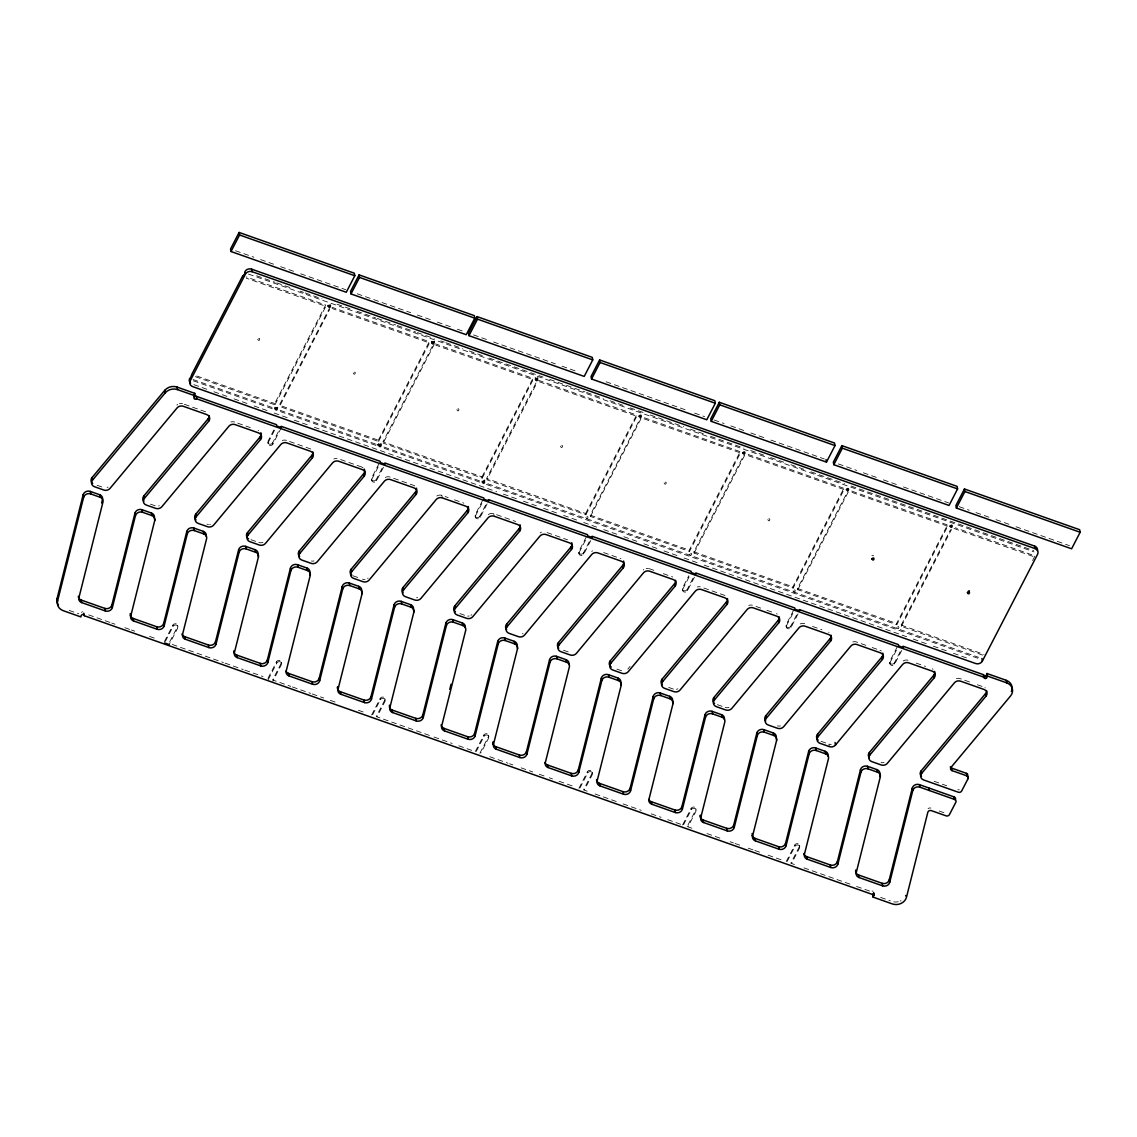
<?xml version="1.0" encoding="UTF-8"?>
<svg xmlns="http://www.w3.org/2000/svg" width="1137" height="1137" viewBox="0 0 1137 1137"><rect width="100%" height="100%" fill="white"/><g stroke="black" fill="none" stroke-linecap="round" stroke-linejoin="round"><path stroke-width="0.75" stroke-dasharray="5 3.75" d="M195.393 376.688L274.941 404.815L274.699 403.55L325.651 305.029L246.104 276.902M274.941 404.815L325.878 306.308L246.331 278.167M330.256 306.663L279.304 405.17L378.351 440.204L378.578 441.469L279.546 406.449M280.356 404.886L329.673 309.491M164.353 641.652L172.895 625.137A2.544 2.189 -10.5 0 1 176.249 623.9A2.544 2.189 -10.5 0 1 177.5 626.757L177.727 628.036L169.186 644.551M281.393 427.583L272.837 444.112A2.544 2.189 -10.5 0 1 269.483 445.349A2.544 2.189 -10.5 0 1 268.233 442.478L268.005 441.213L275.779 426.19M165.362 641.424L173.122 626.402L172.895 625.137M268.233 442.478L275.225 428.962M169.726 641.78L177.5 626.757M272.837 444.112L272.61 442.847L278.821 430.824M378.351 440.204L429.289 341.683L331.905 307.246M378.578 441.469L429.53 342.962L332.132 308.511M432.273 346.444L382.956 441.838L481.989 476.858L482.23 478.123L383.183 443.103M383.993 441.54L434.135 344.582M267.991 678.306L276.533 661.791A2.544 2.189 -10.5 0 1 279.901 660.554A2.544 2.189 -10.5 0 1 281.137 663.411L281.379 664.69L272.823 681.205M383.482 467.25L376.489 480.766A2.544 2.189 -10.5 0 1 373.121 482.003A2.544 2.189 -10.5 0 1 371.884 479.132L371.643 477.867L379.417 462.844M268.233 679.585L276.774 663.056L276.533 661.791M371.884 479.132L380.426 462.617M281.137 663.411L272.596 679.94L290.745 686.364M376.489 480.766L376.248 479.501L382.473 467.478M481.989 476.858L532.94 378.337L435.542 343.9M482.23 478.123L533.168 379.616L435.784 345.165M535.925 383.098L486.593 478.492L585.626 513.512L585.868 514.791L486.835 479.757L536.962 382.799M371.628 714.96L380.184 698.445A2.544 2.189 -10.5 0 1 383.539 697.208A2.544 2.189 -10.5 0 1 384.789 700.065L385.017 701.344L377.242 716.367M487.119 503.904L480.127 517.42A2.544 2.189 -10.5 0 1 476.773 518.657A2.544 2.189 -10.5 0 1 475.522 515.786L475.294 514.521L483.836 497.992M372.652 714.732L380.412 699.71L380.184 698.445M475.522 515.786L482.514 502.27M384.789 700.065L376.233 716.594L432.358 736.449M480.127 517.42L479.899 516.155L487.659 501.133M585.626 513.512L636.578 415.005L537.545 379.971M585.868 514.791L636.805 416.27L636.578 415.005M644.48 417.791L740.215 451.659L740.457 452.924L689.519 551.445L590.473 516.411L590.231 515.146L641.183 416.625M590.473 516.411L641.41 417.904L740.457 452.924M475.28 751.614L483.822 735.099A2.544 2.189 -10.5 0 1 487.19 733.862A2.544 2.189 -10.5 0 1 488.427 736.719L488.668 737.998L480.894 753.021M590.771 540.558L583.778 554.074A2.544 2.189 -10.5 0 1 580.41 555.311A2.544 2.189 -10.5 0 1 579.174 552.44L578.932 551.175L586.706 536.152M476.289 751.386L484.064 736.364L483.822 735.099M579.174 552.44L586.166 538.924M479.885 753.248L488.427 736.719M583.778 554.074L583.537 552.809L589.748 540.786M689.519 551.445L689.278 550.166L740.215 451.659M748.118 454.459L843.867 488.313L844.095 489.578L793.157 588.099L694.11 553.065L693.883 551.8L744.82 453.279M694.11 553.065L745.062 454.558M578.918 788.282L587.459 771.753A2.544 2.189 -10.5 0 1 590.828 770.516A2.544 2.189 -10.5 0 1 592.064 773.373L592.306 774.652L584.532 789.675M694.409 577.212L687.416 590.728A2.544 2.189 -10.5 0 1 684.062 591.965A2.544 2.189 -10.5 0 1 682.811 589.094L682.584 587.829L688.795 575.805M579.927 788.04L587.701 773.018L587.459 771.753M682.811 589.094L689.804 575.578M592.064 773.373L583.523 789.902L588.469 791.65M687.416 590.728L687.189 589.463L694.949 574.441M793.157 588.099L792.915 586.834L843.867 488.313M851.769 491.113L947.505 524.967L947.746 526.232L896.795 624.753L797.748 589.733L797.52 588.454L848.472 489.948M797.748 589.733L848.699 491.212M682.57 824.936L691.111 808.407A2.544 2.189 -10.5 0 1 694.465 807.171A2.544 2.189 -10.5 0 1 695.716 810.027L695.943 811.306L688.183 826.329M798.06 613.866L791.068 627.382A2.544 2.189 -10.5 0 1 787.699 628.619A2.544 2.189 -10.5 0 1 786.463 625.748L786.221 624.483L793.996 609.46M683.579 824.695L691.339 809.672L691.111 808.407M786.463 625.748L793.455 612.232M687.942 825.05L695.716 810.027M791.068 627.382L790.826 626.117L797.037 614.094M896.795 624.753L896.567 623.488L947.505 524.967M982.61 655.097L901.399 626.373L901.172 625.108L950.489 529.728M901.399 626.373L951.541 529.43M786.207 861.59L794.749 845.061A2.544 2.189 -10.5 0 1 798.117 843.825A2.544 2.189 -10.5 0 1 799.354 846.681L799.595 847.96L791.821 862.983M901.698 650.52L894.705 664.036A2.544 2.189 -10.5 0 1 891.337 665.273A2.544 2.189 -10.5 0 1 890.1 662.402L889.873 661.137L897.633 646.114M787.216 861.349L794.99 846.326L794.749 845.061M890.1 662.402L897.093 648.886M799.354 846.681L790.812 863.21L797.392 865.541M894.705 664.036L894.464 662.772L900.689 650.748M1032.552 560.584L1034.983 555.894L955.421 527.767M81.48 612.346L82.518 611.663M627.766 669.139L630.04 666.41M871.88 555.609L873.657 555.737M872.079 891.095L873.06 891.081M235.572 250.751L253.935 257.246M260.615 259.606L273.974 264.338M280.654 266.698L294.014 271.416M300.694 273.79L345.79 289.736M357.217 293.772L410.656 312.675M417.336 315.034L430.696 319.753M437.375 322.126L450.735 326.845M457.415 329.204L462.432 330.981M473.518 334.903L486.878 339.622M493.557 341.995L555.339 363.84M562.019 366.199L575.379 370.932M606.106 381.79L687.928 410.727M694.608 413.101L704.627 416.639M714.107 419.994L724.127 423.532M730.807 425.892L744.166 430.625M750.846 432.984L764.206 437.702M770.886 440.076L824.325 458.964M838.339 463.924L856.715 470.42M863.395 472.793L876.755 477.512M883.435 479.871L896.795 484.604M903.474 486.963L948.571 502.909M959.244 506.69L969.264 510.229M975.944 512.588L989.304 517.321M995.984 519.68L1009.343 524.399M1016.023 526.772L1069.462 545.661M256.635 275.779L263.329 278.139M265.006 278.736L275.055 282.289M276.732 282.886L283.426 285.245M285.103 285.842L291.797 288.215M300.182 291.171L303.522 292.365M305.199 292.948L311.893 295.322M313.57 295.918L321.956 298.875M337.021 304.204L350.423 308.937M357.117 311.311L375.537 317.834M377.214 318.417L395.648 324.94M397.31 325.523L404.019 327.897M405.696 328.494L415.744 332.047M417.407 332.644L424.115 335.003M425.792 335.6L434.163 338.556M440.858 340.929L444.212 342.109M445.889 342.706L462.631 348.633M469.339 350.992L482.728 355.739M489.436 358.112L543.031 377.058M549.725 379.431L564.791 384.761M566.468 385.358L584.901 391.867M586.564 392.464L603.321 398.391M610.015 400.75L623.417 405.497M630.111 407.856L643.514 412.603M650.208 414.977L683.707 426.816M690.415 429.189L703.803 433.922M710.511 436.295L725.577 441.625M727.254 442.222L743.996 448.134M750.704 450.508L764.107 455.255M770.801 457.614L784.203 462.361M790.897 464.72L804.3 469.467M810.994 471.827L844.493 483.68M851.187 486.053L1033.746 550.606M248.491 274.088L1033.988 551.886M539.421 381.819L636.805 416.27M748.359 455.724L844.095 489.578M852.011 492.378L947.746 526.232M954 528.449L1033.547 556.576M196.815 376.006L274.699 403.55M590.231 515.146L689.278 550.166M693.883 551.8L792.915 586.834M797.52 588.454L896.567 623.488M901.172 625.108L984.031 654.415M193.077 379.531L273.463 407.956M280.157 410.329L377.299 444.681M383.993 447.054L481.136 481.406M487.844 483.779L978.559 657.328M193.304 380.796L273.704 409.235M280.398 411.594L375.864 445.363M384.235 448.319L479.7 482.088M486.394 484.447L978.801 658.593M193.873 384.661L207.261 389.394M213.955 391.768L227.343 396.5M234.037 398.86L247.411 403.592M254.105 405.966L267.493 410.699M274.188 413.058L287.562 417.791M294.256 420.164L307.644 424.897M314.338 427.256L496.698 491.752M503.393 494.126L516.781 498.859M523.461 501.218L536.849 505.965M543.543 508.324L556.931 513.057M563.625 515.431L576.999 520.163M583.693 522.523L597.081 527.255M603.775 529.629L617.149 534.362M623.843 536.721L637.232 541.454M643.926 543.827L657.314 548.56M664.008 550.933L677.382 555.666M684.076 558.025L697.464 562.758M704.158 565.132L906.587 636.72M913.281 639.093L926.669 643.826M933.363 646.186L946.751 650.918M953.431 653.292L966.82 658.025M184.35 404.289L206.337 412.063A5.088 4.392 -10.5 0 1 206.792 412.248M237.747 423.177L250.311 427.611M289.565 441.497L309.989 448.717A5.088 4.392 -10.5 0 1 310.856 449.115M361.808 467.051L338.257 458.708A5.088 4.392 -10.5 0 0 333.823 459.007M436.821 496.03A5.088 4.392 -10.5 0 1 441.895 495.362L448.177 497.594M454.459 499.811L463.882 503.151M488.341 514.578A5.088 4.392 -10.5 0 1 493.714 513.697L515.701 521.471M547.11 532.585L567.519 539.805M603.648 552.568L620.916 558.679M649.184 568.671L657.03 571.456M663.312 573.673L672.734 577.013M760.681 608.11L752.822 605.325A5.088 4.392 -10.5 0 0 748.743 605.467M766.963 610.327L773.245 612.545M812.5 626.43L821.923 629.77M865.897 645.319L856.474 641.979A5.088 4.392 -10.5 0 0 851.712 642.448M872.178 647.536L878.46 649.767M916.152 663.084L925.561 666.424M969.534 681.973L960.111 678.633A5.088 4.392 -10.5 0 0 955.037 679.301M977.394 684.744L982.098 686.421M97.1 485.286L103.382 487.503M250.993 539.705L255.711 541.368M353.067 575.805L360.926 578.577M459.86 613.568L464.564 615.245M563.497 650.222L569.779 652.453M616.894 669.11L621.598 670.773M668.712 687.43L673.431 689.107A5.088 4.392 -10.5 0 0 674.142 689.292M717.39 704.656L722.109 706.319M821.042 741.31L827.324 743.527M934.117 781.29L946.766 785.766M150.496 504.16L155.215 505.823M939.176 811.022L945.813 813.367M88.714 614.904L110.09 622.465M111.739 623.048L115.022 624.213M124.885 627.695L129.817 629.443M131.466 630.026L134.749 631.191M149.544 636.422L154.476 638.17M172.255 644.452L223.42 662.544M225.069 663.127L243.233 669.551M244.881 670.134L263.045 676.558M292.408 686.947L299.003 689.278M300.651 689.861L310.557 693.371M312.206 693.954L318.815 696.285M320.463 696.867L323.761 698.033M330.37 700.378L335.316 702.126M358.425 710.298L363.385 712.046M434.007 737.032L452.171 743.442M458.765 745.787L471.969 750.448M489.791 756.745L507.941 763.169M509.589 763.751L512.886 764.931M521.144 767.845L527.753 770.175M529.401 770.758L532.699 771.924M539.308 774.269L547.551 777.182M549.214 777.765L552.511 778.93M559.106 781.275L572.323 785.937M595.077 793.996L616.538 801.585M623.133 803.916L641.296 810.34M651.203 813.836L661.109 817.347M667.703 819.678L680.907 824.353M687.16 826.556L692.12 828.304M706.972 833.563L713.581 835.894M715.23 836.477L721.824 838.822M730.082 841.735L733.379 842.901M735.042 843.483L741.637 845.829M748.245 848.159L753.191 849.907M754.84 850.49L761.449 852.835M768.043 855.166L781.261 859.828M803.958 867.858L849.993 884.145M856.573 886.476L869.734 891.124M69.172 610.427L78.823 613.838M880.649 897.406L890.285 900.817M889.646 662.274L889.887 663.539M829.356 746.625L828.887 744.081A5.088 4.392 -10.5 0 0 832.966 743.953M785.994 625.62L786.236 626.885M799.581 845.558L799.808 846.823M682.356 588.966L682.598 590.231M695.929 808.904L696.171 810.169M578.719 552.312L578.946 553.577M592.292 772.25L592.533 773.515M493.714 513.697L494.183 516.241M475.067 515.658L475.309 516.923M488.654 735.596L488.882 736.861M441.895 495.362L442.364 497.907M371.429 479.004L371.657 480.269M385.002 698.928L385.244 700.207M267.778 442.35L268.019 443.615M281.365 662.274L281.592 663.553M177.713 625.62L177.955 626.899M276.774 663.056A2.544 2.189 -10.5 0 1 280.128 661.819A2.544 2.189 -10.5 0 1 281.379 664.69M173.122 626.402A2.544 2.189 -10.5 0 1 176.491 625.165A2.544 2.189 -10.5 0 1 177.727 628.036M901.087 900.646A10.176 8.769 -10.5 0 1 900.191 901.072M898.273 901.698A10.176 8.769 -10.5 0 1 893.796 901.868M380.412 699.71A2.544 2.189 -10.5 0 1 383.78 698.473A2.544 2.189 -10.5 0 1 385.017 701.344M484.064 736.364A2.544 2.189 -10.5 0 1 487.418 735.127A2.544 2.189 -10.5 0 1 488.668 737.998M691.339 809.672A2.544 2.189 -10.5 0 1 694.707 808.435A2.544 2.189 -10.5 0 1 695.943 811.306M587.701 773.018A2.544 2.189 -10.5 0 1 591.069 771.781A2.544 2.189 -10.5 0 1 592.306 774.652M794.99 846.326A2.544 2.189 -10.5 0 1 798.345 845.089A2.544 2.189 -10.5 0 1 799.595 847.96M928.09 808.62A2.544 2.189 -10.5 0 1 930.89 808.094M385.315 477.512A5.088 4.392 -10.5 0 1 390.076 477.043L413.626 485.371A5.088 4.392 -10.5 0 1 414.891 486.025M362.248 467.222A5.088 4.392 -10.5 0 1 363.058 467.705M262.931 542.349A5.088 4.392 -10.5 0 1 258.852 542.491M376.248 479.501A2.544 2.189 -10.5 0 1 372.893 480.738A2.544 2.189 -10.5 0 1 371.643 477.867M272.61 442.847A2.544 2.189 -10.5 0 1 269.242 444.084A2.544 2.189 -10.5 0 1 268.005 441.213M108.143 487.034A5.088 4.392 -10.5 0 1 107.105 487.503M780.423 725.875A5.088 4.392 -10.5 0 1 777.424 725.861M880.024 650.321A5.088 4.392 -10.5 0 1 881.289 650.975M903.219 660.981A5.088 4.392 -10.5 0 1 908.292 660.313M932.297 668.826A5.088 4.392 -10.5 0 1 933.107 669.295M884.074 762.529A5.088 4.392 -10.5 0 1 881.061 762.515M984.926 687.629A5.088 4.392 -10.5 0 1 985.282 687.913M894.464 662.772A2.544 2.189 -10.5 0 1 891.11 664.008A2.544 2.189 -10.5 0 1 889.873 661.137M790.826 626.117A2.544 2.189 -10.5 0 1 787.458 627.354A2.544 2.189 -10.5 0 1 786.221 624.483M687.189 589.463A2.544 2.189 -10.5 0 1 683.82 590.7A2.544 2.189 -10.5 0 1 682.584 587.829M583.537 552.809A2.544 2.189 -10.5 0 1 580.183 554.046A2.544 2.189 -10.5 0 1 578.932 551.175M479.899 516.155A2.544 2.189 -10.5 0 1 476.531 517.392A2.544 2.189 -10.5 0 1 475.294 514.521M176.86 405.099A5.088 4.392 -10.5 0 1 177.713 404.402M179.433 403.621A5.088 4.392 -10.5 0 1 182.432 403.621M282.346 440.516A5.088 4.392 -10.5 0 1 286.425 440.389M314.025 560.925A5.088 4.392 -10.5 0 1 311.382 561.01M159.294 505.695A5.088 4.392 -10.5 0 1 158.569 505.937M230.882 422.054A5.088 4.392 -10.5 0 1 234.606 422.054M258.17 430.397A5.088 4.392 -10.5 0 1 258.611 430.568M210.388 524.271A5.088 4.392 -10.5 0 1 209.634 524.427M208.497 524.455A5.088 4.392 -10.5 0 1 207.033 524.157M828.646 632.172A5.088 4.392 -10.5 0 1 829.072 632.385M800.221 623.943A5.088 4.392 -10.5 0 1 804.655 623.659M728.973 707.427A5.088 4.392 -10.5 0 1 725.25 707.427M776.386 613.667A5.088 4.392 -10.5 0 1 777.253 614.065M677.851 688.809A5.088 4.392 -10.5 0 1 676.416 689.306M725.008 595.518A5.088 4.392 -10.5 0 0 724.567 595.333L701.003 587.005A5.088 4.392 -10.5 0 0 697.279 587.005M643.258 570.049A5.088 4.392 -10.5 0 1 643.798 569.552M646.2 568.472A5.088 4.392 -10.5 0 1 648.474 568.486M591.695 551.459A5.088 4.392 -10.5 0 1 592.604 550.82M523.034 633.451A5.088 4.392 -10.5 0 1 522.395 633.835M540.16 532.898A5.088 4.392 -10.5 0 1 541.454 532.159M471.798 614.676A5.088 4.392 -10.5 0 1 470.903 615.33M469.126 615.998A5.088 4.392 -10.5 0 1 467.605 616.098M417.677 597.579A5.088 4.392 -10.5 0 1 416.54 597.764M368.161 578.022A5.088 4.392 -10.5 0 1 367.578 578.477M365.105 579.401A5.088 4.392 -10.5 0 1 362.49 579.145M959.344 789.774A2.544 2.189 -10.5 0 1 957.823 789.675M257.63 339.252C259.719 343.289 260.97 335.77 257.63 339.252M456.818 409.704C458.922 413.726 460.172 406.222 456.818 409.704M585.868 517.52C587.957 521.542 589.208 514.038 585.868 517.52M689.505 554.174C691.594 558.196 692.859 550.692 689.505 554.174M767.759 519.666C769.848 523.688 771.099 516.184 767.759 519.666M793.143 590.828C795.246 594.85 796.497 587.346 793.143 590.828M896.795 627.482C898.884 631.504 900.149 624 896.795 627.482M664.136 482.927C665.827 487.105 667.789 479.686 664.136 482.927M353.209 372.95C354.872 377.143 356.876 369.738 353.209 372.95M560.527 446.173C561.777 450.479 564.464 443.231 560.527 446.173"/><path stroke-width="1.5" d="M274.927 407.558L276.291 408.78L277.442 407.529M431.634 341.597L433.012 342.82L434.149 341.569M855.749 870.16L856.218 872.69A5.088 4.392 -10.5 0 0 859.046 877.522L882.61 885.851A5.088 4.392 -10.5 0 0 889.674 882.468L889.205 879.924L912.315 788.012A5.088 4.392 -10.5 0 1 919.378 784.629L954.085 796.909L954.568 799.439A2.544 2.189 -10.5 0 1 955.805 802.31L949.438 814.604A2.544 2.189 -10.5 0 1 946.282 815.911L931.359 810.638A2.544 2.189 -10.5 0 0 927.82 812.315L906.502 897.164A10.176 8.769 -10.5 0 1 892.36 903.929L873.088 897.107L874.239 894.776L873.529 893.625L871.837 894.25L84.252 615.7C84.706 612.9 80.329 614.719 80.898 616.936L63.217 610.683A10.176 8.769 -10.5 0 1 57.561 601.047L57.092 598.503L83.157 494.766A5.088 4.392 -10.5 0 1 90.235 491.397L99.658 494.723A5.088 4.392 -10.5 0 1 102.486 499.541L101.619 502.966M57.561 601.047L83.626 497.31L83.157 494.766M99.658 494.723L100.127 497.267A5.088 4.392 -10.5 0 1 102.955 502.085L78.894 597.792A5.088 4.392 -10.5 0 0 81.722 602.61L105.286 610.939A5.088 4.392 -10.5 0 0 112.35 607.556L111.881 605.012L134.976 513.1A5.088 4.392 -10.5 0 1 142.054 509.717L151.477 513.057A5.088 4.392 -10.5 0 1 154.305 517.875L154.774 520.405L130.727 616.112A5.088 4.392 -10.5 0 0 133.555 620.93L157.105 629.258A5.088 4.392 -10.5 0 0 164.169 625.89L187.278 533.964L186.809 531.42A5.088 4.392 -10.5 0 1 193.873 528.037L203.296 531.377A5.088 4.392 -10.5 0 1 206.124 536.195M112.35 607.556L135.459 515.644L134.976 513.1M164.169 625.89L163.7 623.346L186.809 531.42M203.296 531.377L203.765 533.921A5.088 4.392 -10.5 0 1 206.593 538.739L182.545 634.446A5.088 4.392 -10.5 0 0 185.374 639.264L208.924 647.593A5.088 4.392 -10.5 0 0 216.002 644.21L215.518 641.666L238.628 549.754A5.088 4.392 -10.5 0 1 245.691 546.371L255.114 549.697A5.088 4.392 -10.5 0 1 257.943 554.515L258.412 557.059L234.364 652.766A5.088 4.392 -10.5 0 0 237.192 657.584L260.743 665.912A5.088 4.392 -10.5 0 0 267.82 662.544L290.916 570.618L290.447 568.074A5.088 4.392 -10.5 0 1 297.51 564.691L306.933 568.031A5.088 4.392 -10.5 0 1 309.832 572.522M216.002 644.21L239.097 552.284L238.628 549.754M267.82 662.544L267.351 660L290.447 568.074M309.761 572.849L310.245 575.393L286.183 671.1A5.088 4.392 -10.5 0 0 289.011 675.918L312.576 684.247A5.088 4.392 -10.5 0 0 319.639 680.864L342.734 588.938L342.265 586.408A5.088 4.392 -10.5 0 1 349.343 583.025L358.766 586.351A5.088 4.392 -10.5 0 1 361.594 591.183L362.063 593.713L338.002 689.42A5.088 4.392 -10.5 0 0 340.83 694.238L364.394 702.567A5.088 4.392 -10.5 0 0 371.458 699.198L394.567 607.272L394.098 604.728A5.088 4.392 -10.5 0 1 401.162 601.345L410.585 604.685A5.088 4.392 -10.5 0 1 413.413 609.503L413.882 612.047L389.835 707.754A5.088 4.392 -10.5 0 0 392.663 712.572L416.213 720.901A5.088 4.392 -10.5 0 0 423.277 717.518L446.386 625.606L445.917 623.062A5.088 4.392 -10.5 0 1 452.981 619.679L462.404 623.005A5.088 4.392 -10.5 0 1 465.232 627.837M319.639 680.864L319.17 678.32L342.265 586.408M371.458 699.198L370.989 696.654L394.098 604.728M423.277 717.518L422.808 714.974L445.917 623.062M449.769 689.363L451.062 684.232M462.404 623.005L462.873 625.549A5.088 4.392 -10.5 0 1 465.701 630.367L441.653 726.074A5.088 4.392 -10.5 0 0 444.482 730.892L468.032 739.221A5.088 4.392 -10.5 0 0 475.11 735.852L474.626 733.308L497.736 641.382A5.088 4.392 -10.5 0 1 504.8 638.013L514.222 641.339A5.088 4.392 -10.5 0 1 517.051 646.157L517.52 648.701L493.472 744.408A5.088 4.392 -10.5 0 0 496.3 749.226L519.851 757.555A5.088 4.392 -10.5 0 0 526.928 754.172L550.024 662.26L549.555 659.716A5.088 4.392 -10.5 0 1 556.618 656.333L566.041 659.673A5.088 4.392 -10.5 0 1 568.87 664.491M475.11 735.852L498.205 643.926L497.736 641.382M526.928 754.172L526.459 751.642L549.555 659.716M566.041 659.673L566.524 662.203A5.088 4.392 -10.5 0 1 569.353 667.021L545.291 762.728A5.088 4.392 -10.5 0 0 548.119 767.546L571.684 775.889A5.088 4.392 -10.5 0 0 578.747 772.506L578.278 769.962L601.374 678.036A5.088 4.392 -10.5 0 1 608.451 674.667L617.874 677.993A5.088 4.392 -10.5 0 1 620.703 682.811L621.172 685.355L597.11 781.062A5.088 4.392 -10.5 0 0 599.938 785.88L623.502 794.209A5.088 4.392 -10.5 0 0 630.566 790.826L653.676 698.914L653.207 696.37A5.088 4.392 -10.5 0 1 660.27 692.987L669.693 696.327A5.088 4.392 -10.5 0 1 672.521 701.145L672.99 703.675L648.943 799.382A5.088 4.392 -10.5 0 0 651.771 804.2L675.321 812.543A5.088 4.392 -10.5 0 0 682.385 809.16L705.494 717.234L705.025 714.69A5.088 4.392 -10.5 0 1 712.089 711.321L721.512 714.647A5.088 4.392 -10.5 0 1 724.34 719.465M578.747 772.506L601.843 680.58L601.374 678.036M630.566 790.826L630.097 788.296L653.207 696.37M682.385 809.16L681.916 806.616L705.025 714.69M827.978 756.119A5.088 4.392 -10.5 0 0 825.149 751.301L815.726 747.975A5.088 4.392 -10.5 0 0 808.663 751.344L809.132 753.888L786.037 845.814A5.088 4.392 -10.5 0 1 778.959 849.197L755.409 840.868A5.088 4.392 -10.5 0 1 752.58 836.036L776.628 740.329L776.159 737.799A5.088 4.392 -10.5 0 0 773.331 732.981L763.908 729.641A5.088 4.392 -10.5 0 0 756.844 733.024L757.313 735.568L734.218 827.48A5.088 4.392 -10.5 0 1 727.14 830.863L703.59 822.534A5.088 4.392 -10.5 0 1 700.762 817.716L724.809 722.009A5.088 4.392 -10.5 0 0 721.981 717.191L721.512 714.647M734.218 827.48L733.735 824.95L756.844 733.024M786.037 845.814L785.568 843.27L808.663 751.344M825.149 751.301L825.633 753.845A5.088 4.392 -10.5 0 1 828.461 758.663L804.399 854.37A5.088 4.392 -10.5 0 0 807.227 859.188L830.792 867.517A5.088 4.392 -10.5 0 0 837.855 864.134L837.386 861.604L860.482 769.678A5.088 4.392 -10.5 0 1 867.559 766.295L876.982 769.635A5.088 4.392 -10.5 0 1 879.811 774.453L880.28 776.997L856.218 872.69M837.855 864.134L860.951 772.222L860.482 769.678M889.674 882.468L912.784 790.542L912.315 788.012M378.678 443.927L379.943 445.434L381.009 443.899M535.385 377.967L536.323 379.474L537.716 377.939M193.802 396.472L195.99 396.202L276.547 424.684L276.788 425.963L281.393 427.583L281.152 426.318L380.199 461.338L380.426 462.617L385.031 464.237L384.803 462.972L483.836 497.992L484.078 499.271L488.683 500.891L488.441 499.626L587.474 534.646L587.715 535.925L592.32 537.545L592.079 536.28L691.125 571.3L691.353 572.579L695.958 574.199L695.73 572.934L794.763 607.954L795.005 609.233L799.609 610.853L799.368 609.588L898.415 644.608L898.642 645.887L903.247 647.507L903.02 646.242L983.576 674.738C983.135 677.538 987.513 675.719 986.944 673.502L1006.217 680.31A10.176 8.769 -10.5 0 1 1011.916 689.789M983.576 674.738C982.254 678.391 986.788 680.637 987.413 676.032L986.944 673.502M330.483 305.228L329.332 306.166L328.053 305.483M239.097 232.445L230.555 248.975L231.024 251.519L346.259 292.266L354.801 275.737L354.332 273.207L239.097 232.445L239.58 234.989L231.024 251.519M189.95 379.616L191.84 374.244L242.792 275.722L243.02 277.002L245.137 272.894M1034.613 546.073L1035.082 548.602A5.088 4.392 -10.5 0 1 1037.569 554.33L982.382 661.052A5.088 4.392 -10.5 0 1 975.66 663.525L192.679 386.608A5.088 4.392 -10.5 0 1 190.192 380.881L245.379 274.173L244.91 271.629A5.088 4.377 -10.7 0 1 251.632 269.156L1034.613 546.073A5.088 4.392 -10.5 0 1 1037.484 550.678M193.688 395.378L194.74 393.331L177.074 387.077A10.176 8.769 -10.5 0 0 164.737 390.361L92.04 477.611A5.088 4.392 -10.5 0 0 91.514 482.173M194.74 393.331L195.223 395.875C190.817 399.258 198.947 401.247 195.99 396.202M359.079 274.884L350.537 291.413L351.006 293.943L466.241 334.704L474.783 318.175L474.314 315.631L359.079 274.884L359.548 277.428L351.006 293.943M477.043 316.598L468.501 333.127L468.97 335.671L584.205 376.418L592.747 359.889L592.278 357.359L477.043 316.598L477.526 319.142L468.97 335.671M599.611 359.946L591.069 376.475L591.538 379.019L706.773 419.766L715.315 403.237L714.846 400.707L599.611 359.946L600.094 362.49L591.538 379.019M719.309 402.285L710.767 418.814L711.236 421.344L826.471 462.105L835.013 445.576L834.544 443.032L719.309 402.285L719.778 404.829L711.236 421.344M841.877 445.633L833.336 462.162L833.805 464.692L949.04 505.453L957.581 488.924L957.112 486.38L841.877 445.633L842.346 448.177L833.805 464.692M964.446 488.981L955.904 505.51L956.373 508.04L1071.608 548.801L1080.15 532.272L1079.681 529.728L964.446 488.981L964.915 491.525L956.373 508.04M950.262 766.878A2.544 2.189 -10.5 0 0 951.584 768.072L966.507 773.359A2.544 2.189 -10.5 0 1 967.544 776.145L968.028 778.689L961.66 790.982A2.544 2.189 -10.5 0 1 958.292 792.219L923.585 779.939A5.088 4.392 -10.5 0 1 921.652 773.387L921.183 770.843L985.594 693.527A5.088 4.392 -10.5 0 0 986.618 690.614M969.335 590.7L968.269 591.339M921.652 773.387L986.063 696.071A5.088 4.392 -10.5 0 0 984.145 689.505L960.58 681.177A5.088 4.392 -10.5 0 0 954.412 682.811L887.357 763.311A5.088 4.392 -10.5 0 1 881.189 764.945L871.766 761.619A5.088 4.392 -10.5 0 1 869.833 755.053L934.244 677.737A5.088 4.392 -10.5 0 0 932.326 671.185L908.761 662.857A5.088 4.392 -10.5 0 0 902.593 664.491L835.524 744.991A5.088 4.392 -10.5 0 1 829.356 746.625L819.933 743.285A5.088 4.392 -10.5 0 1 818.015 736.733L882.426 659.417A5.088 4.392 -10.5 0 0 880.493 652.851L856.943 644.523A5.088 4.392 -10.5 0 0 850.774 646.157L783.706 726.657A5.088 4.392 -10.5 0 1 777.537 728.291L768.115 724.965A5.088 4.392 -10.5 0 1 766.196 718.399L830.607 641.083A5.088 4.392 -10.5 0 0 828.674 634.531L805.124 626.203A5.088 4.392 -10.5 0 0 798.956 627.837L731.887 708.337A5.088 4.392 -10.5 0 1 725.719 709.971L716.296 706.631A5.088 4.392 -10.5 0 1 714.363 700.079L778.788 622.763A5.088 4.392 -10.5 0 0 776.855 616.197L753.305 607.869A5.088 4.392 -10.5 0 0 747.137 609.503L680.068 690.003A5.088 4.392 -10.5 0 1 673.9 691.637L664.477 688.311A5.088 4.392 -10.5 0 1 662.544 681.745L726.955 604.429A5.088 4.392 -10.5 0 0 725.036 597.877L701.472 589.549A5.088 4.392 -10.5 0 0 695.304 591.183L628.249 671.683A5.088 4.392 -10.5 0 1 622.081 673.317L612.658 669.977A5.088 4.392 -10.5 0 1 610.725 663.425L675.136 586.109A5.088 4.392 -10.5 0 0 673.203 579.543L649.653 571.215A5.088 4.392 -10.5 0 0 643.485 572.849L576.416 653.349A5.088 4.392 -10.5 0 1 570.248 654.983L560.825 651.657A5.088 4.392 -10.5 0 1 558.907 645.091L623.318 567.775A5.088 4.392 -10.5 0 0 621.385 561.223L597.835 552.895A5.088 4.392 -10.5 0 0 591.666 554.529L524.598 635.029A5.088 4.392 -10.5 0 1 518.429 636.663L509.006 633.323A5.088 4.392 -10.5 0 1 507.074 626.771L571.499 549.455A5.088 4.392 -10.5 0 0 569.566 542.889L546.016 534.561A5.088 4.392 -10.5 0 0 539.848 536.195L472.779 616.695A5.088 4.392 -10.5 0 1 466.611 618.329L457.188 615.003A5.088 4.392 -10.5 0 1 455.255 608.437L519.666 531.121A5.088 4.392 -10.5 0 0 517.747 524.569L494.183 516.241A5.088 4.392 -10.5 0 0 488.015 517.875L420.96 598.375A5.088 4.392 -10.5 0 1 414.792 600.009L405.369 596.669A5.088 4.392 -10.5 0 1 403.436 590.117L467.847 512.801A5.088 4.392 -10.5 0 0 465.928 506.235L442.364 497.907A5.088 4.392 -10.5 0 0 436.196 499.541L369.127 580.041A5.088 4.392 -10.5 0 1 362.959 581.675L353.536 578.349A5.088 4.392 -10.5 0 1 351.617 571.783L416.028 494.467A5.088 4.392 -10.5 0 0 414.095 487.915L390.545 479.587A5.088 4.392 -10.5 0 0 384.377 481.221L317.308 561.721A5.088 4.392 -10.5 0 1 311.14 563.355L301.717 560.015A5.088 4.392 -10.5 0 1 299.798 553.463L364.21 476.147A5.088 4.392 -10.5 0 0 362.277 469.581L338.727 461.252A5.088 4.392 -10.5 0 0 332.558 462.887L265.49 543.387A5.088 4.392 -10.5 0 1 259.321 545.021L249.898 541.695A5.088 4.392 -10.5 0 1 247.965 535.129L312.391 457.813A5.088 4.392 -10.5 0 0 310.458 451.261L286.908 442.933A5.088 4.392 -10.5 0 0 280.74 444.567L213.671 525.067A5.088 4.392 -10.5 0 1 207.502 526.701L198.08 523.361A5.088 4.392 -10.5 0 1 196.147 516.809L260.558 439.493A5.088 4.392 -10.5 0 0 258.639 432.927L235.075 424.598A5.088 4.392 -10.5 0 0 228.907 426.233L161.852 506.732A5.088 4.392 -10.5 0 1 155.684 508.367L146.261 505.041A5.088 4.392 -10.5 0 1 144.328 498.475L208.739 421.159A5.088 4.392 -10.5 0 0 206.806 414.607L183.256 406.279A5.088 4.392 -10.5 0 0 177.088 407.913L110.019 488.398A5.088 4.392 -10.5 0 1 103.851 490.047L94.442 486.707A5.088 4.392 -10.5 0 1 92.509 480.141L165.206 392.89A10.176 8.769 -10.5 0 1 177.543 389.621L195.223 395.875M143.845 501.232A5.088 4.392 -10.5 0 1 143.859 495.931L208.27 418.629A5.088 4.392 -10.5 0 0 209.279 415.716M195.99 519.879A5.088 4.392 -10.5 0 1 195.678 514.265L260.089 436.949A5.088 4.392 -10.5 0 0 261.055 433.609M247.212 537.531A5.088 4.392 -10.5 0 1 247.496 532.585L311.908 455.283A5.088 4.392 -10.5 0 0 312.874 451.943M299.642 556.533A5.088 4.392 -10.5 0 1 299.315 550.919L363.741 473.603A5.088 4.392 -10.5 0 0 364.707 470.263M350.85 574.185A5.088 4.392 -10.5 0 1 351.148 569.239L415.559 491.937A5.088 4.392 -10.5 0 0 416.426 488.171M402.953 592.86A5.088 4.392 -10.5 0 1 402.967 587.573L467.378 510.257A5.088 4.392 -10.5 0 0 468.245 506.491M454.26 610.47A5.088 4.392 -10.5 0 1 454.786 605.893L519.197 528.591A5.088 4.392 -10.5 0 0 520.22 525.678M506.605 629.514A5.088 4.392 -10.5 0 1 506.605 624.227L571.03 546.911A5.088 4.392 -10.5 0 0 571.74 542.733M558.75 648.161A5.088 4.392 -10.5 0 1 558.438 642.547L622.849 565.245A5.088 4.392 -10.5 0 0 623.858 562.332M609.972 665.827A5.088 4.392 -10.5 0 1 610.256 660.881L674.667 583.565A5.088 4.392 -10.5 0 0 675.634 580.225M662.388 684.815A5.088 4.392 -10.5 0 1 662.075 679.201L726.486 601.899A5.088 4.392 -10.5 0 0 727.453 598.559M713.368 702.112A5.088 4.392 -10.5 0 1 713.894 697.535L778.305 620.219A5.088 4.392 -10.5 0 0 779.271 616.879M765.713 721.156A5.088 4.392 -10.5 0 1 765.713 715.855L830.138 638.553A5.088 4.392 -10.5 0 0 831.104 635.213M818.214 740.088A5.088 4.392 -10.5 0 1 817.546 734.189L881.957 656.873A5.088 4.392 -10.5 0 0 882.966 654.4M869.35 757.811A5.088 4.392 -10.5 0 1 869.364 752.509L933.775 675.207A5.088 4.392 -10.5 0 0 934.642 671.441M239.58 234.989L354.801 275.737M359.548 277.428L474.783 318.175M477.526 319.142L592.747 359.889M600.094 362.49L715.315 403.237M719.778 404.829L835.013 445.576M842.346 448.177L957.581 488.924M964.915 491.525L1080.15 532.272M245.379 274.173A5.088 4.392 -10.5 0 1 252.101 271.7L1035.082 548.602M377.299 444.681L380.653 445.86M987.413 676.032L1006.686 682.854A10.176 8.769 -10.5 0 1 1010.551 695.972L951.086 767.333A2.544 2.189 -10.5 0 0 952.053 770.616L966.976 775.903A2.544 2.189 -10.5 0 1 968.028 778.689M196.459 398.732L984.045 677.268M83.626 497.31A5.088 4.392 -10.5 0 1 90.704 493.927L100.127 497.267M135.459 515.644A5.088 4.392 -10.5 0 1 142.523 512.261L151.946 515.587A5.088 4.392 -10.5 0 1 154.774 520.405M187.278 533.964A5.088 4.392 -10.5 0 1 194.342 530.581L203.765 533.921M239.097 552.284A5.088 4.392 -10.5 0 1 246.16 548.915L255.583 552.241A5.088 4.392 -10.5 0 1 258.412 557.059M290.916 570.618A5.088 4.392 -10.5 0 1 297.993 567.235L307.416 570.575A5.088 4.392 -10.5 0 1 310.245 575.393M342.734 588.938A5.088 4.392 -10.5 0 1 349.812 585.569L359.235 588.895A5.088 4.392 -10.5 0 1 362.063 593.713M394.567 607.272A5.088 4.392 -10.5 0 1 401.631 603.889L411.054 607.229A5.088 4.392 -10.5 0 1 413.882 612.047M446.386 625.606A5.088 4.392 -10.5 0 1 453.45 622.223L462.873 625.549M498.205 643.926A5.088 4.392 -10.5 0 1 505.269 640.543L514.691 643.883A5.088 4.392 -10.5 0 1 517.52 648.701M550.024 662.26A5.088 4.392 -10.5 0 1 557.102 658.877L566.524 662.203M601.843 680.58A5.088 4.392 -10.5 0 1 608.92 677.197L618.343 680.537A5.088 4.392 -10.5 0 1 621.172 685.355M653.676 698.914A5.088 4.392 -10.5 0 1 660.739 695.531L670.162 698.857A5.088 4.392 -10.5 0 1 672.99 703.675M705.494 717.234A5.088 4.392 -10.5 0 1 712.558 713.851L721.981 717.191M757.313 735.568A5.088 4.392 -10.5 0 1 764.377 732.185L773.8 735.511A5.088 4.392 -10.5 0 1 776.628 740.329M809.132 753.888A5.088 4.392 -10.5 0 1 816.21 750.505L825.633 753.845M860.951 772.222A5.088 4.392 -10.5 0 1 868.028 768.839L877.451 772.165A5.088 4.392 -10.5 0 1 880.28 776.997M912.784 790.542A5.088 4.392 -10.5 0 1 919.847 787.159L954.568 799.439M78.311 596.243A5.088 4.392 -10.5 0 0 81.253 600.066L104.817 608.394A5.088 4.392 -10.5 0 0 111.881 605.012M130.201 615.231A5.088 4.392 -10.5 0 0 133.072 618.386L156.636 626.729A5.088 4.392 -10.5 0 0 163.7 623.346M182.091 633.877A5.088 4.392 -10.5 0 0 184.905 636.72L208.455 645.049A5.088 4.392 -10.5 0 0 215.518 641.666M233.781 650.89A5.088 4.392 -10.5 0 0 236.723 655.054L260.274 663.383A5.088 4.392 -10.5 0 0 267.351 660M285.97 671.157A5.088 4.392 -10.5 0 0 288.542 673.374L312.092 681.703A5.088 4.392 -10.5 0 0 319.17 678.32M337.462 687.217A5.088 4.392 -10.5 0 0 340.361 691.708L363.925 700.037A5.088 4.392 -10.5 0 0 370.989 696.654M389.38 707.186A5.088 4.392 -10.5 0 0 392.18 710.028L415.744 718.357A5.088 4.392 -10.5 0 0 422.808 714.974M441.085 724.866A5.088 4.392 -10.5 0 0 444.013 728.362L467.563 736.691A5.088 4.392 -10.5 0 0 474.626 733.308M493.472 744.408L493.003 741.864A5.088 4.392 -10.5 0 0 495.831 746.682L519.382 755.011A5.088 4.392 -10.5 0 0 526.459 751.642M544.95 762.486A5.088 4.392 -10.5 0 0 547.65 765.016L571.2 773.345A5.088 4.392 -10.5 0 0 578.278 769.962M596.527 779.513A5.088 4.392 -10.5 0 0 599.469 783.336L623.033 791.665A5.088 4.392 -10.5 0 0 630.097 788.296M648.715 799.439A5.088 4.392 -10.5 0 0 651.288 801.67L674.852 809.999A5.088 4.392 -10.5 0 0 681.916 806.616M700.179 815.84A5.088 4.392 -10.5 0 0 703.121 819.99L726.671 828.319A5.088 4.392 -10.5 0 0 733.735 824.95M752.125 835.482A5.088 4.392 -10.5 0 0 754.94 838.324L778.49 846.653A5.088 4.392 -10.5 0 0 785.568 843.27M803.873 853.475A5.088 4.392 -10.5 0 0 806.758 856.644L830.308 864.973A5.088 4.392 -10.5 0 0 837.386 861.604M855.678 870.487A5.088 4.392 -10.5 0 0 858.577 874.978L882.141 883.307A5.088 4.392 -10.5 0 0 889.205 879.924M164.581 642.931L169.186 644.551M484.504 480.311L484.191 481.861L482.273 481.434M826.002 459.561L826.471 462.105M1006.217 680.31L1006.686 682.854M985.878 675.549L986.347 678.093M981.913 658.508L982.382 661.052M985.594 693.527L986.063 696.071M966.507 773.359L966.976 775.903M951.584 768.072L952.053 770.616M933.775 675.207L934.244 677.737M928.801 787.955L929.27 790.499M919.378 784.629L919.847 787.159M881.957 656.873L882.426 659.417M876.982 769.635L877.451 772.165M869.364 752.509L869.833 755.053M867.559 766.295L868.028 768.839M882.141 883.307L882.61 885.851M830.138 638.553L830.607 641.083M873.671 892.517L874.14 895.061M872.619 894.563L873.088 897.107M835.055 742.447L835.524 744.991M858.577 874.978L859.046 877.522M817.546 734.189L818.015 736.733M815.726 747.975L816.21 750.505M830.308 864.973L830.792 867.517M778.305 620.219L778.788 622.763M806.758 856.644L807.227 859.188M773.331 732.981L773.8 735.511M765.713 715.855L766.196 718.399M763.908 729.641L764.377 732.185M778.49 846.653L778.959 849.197M726.486 601.899L726.955 604.429M754.94 838.324L755.409 840.868M752.111 833.506L752.58 836.036M713.894 697.535L714.363 700.079M712.089 711.321L712.558 713.851M726.671 828.319L727.14 830.863M674.667 583.565L675.136 586.109M703.121 819.99L703.59 822.534M700.293 815.172L700.762 817.716M669.693 696.327L670.162 698.857M662.075 679.201L662.544 681.745M660.27 692.987L660.739 695.531M674.852 809.999L675.321 812.543M622.849 565.245L623.318 567.775M651.288 801.67L651.771 804.2M617.874 677.993L618.343 680.537M610.256 660.881L610.725 663.425M608.451 674.667L608.92 677.197M623.033 791.665L623.502 794.209M571.03 546.911L571.499 549.455M599.469 783.336L599.938 785.88M558.438 642.547L558.907 645.091M556.618 656.333L557.102 658.877M571.2 773.345L571.684 775.889M519.197 528.591L519.666 531.121M547.65 765.016L548.119 767.546M514.222 641.339L514.691 643.883M506.605 624.227L507.074 626.771M504.8 638.013L505.269 640.543M519.382 755.011L519.851 757.555M467.378 510.257L467.847 512.801M495.831 746.682L496.3 749.226M454.786 605.893L455.255 608.437M452.981 619.679L453.45 622.223M467.563 736.691L468.032 739.221M415.559 491.937L416.028 494.467M444.013 728.362L444.482 730.892M410.585 604.685L411.054 607.229M402.967 587.573L403.436 590.117M401.162 601.345L401.631 603.889M415.744 718.357L416.213 720.901M363.741 473.603L364.21 476.147M392.18 710.028L392.663 712.572M389.351 705.21L389.835 707.754M358.766 586.351L359.235 588.895M351.148 569.239L351.617 571.783M349.343 583.025L349.812 585.569M363.925 700.037L364.394 702.567M311.908 455.283L312.391 457.813M340.361 691.708L340.83 694.238M337.533 686.876L338.002 689.42M251.632 269.156L252.101 271.7M306.933 568.031L307.416 570.575M299.315 550.919L299.798 553.463M244.085 274.941L244.313 276.22M297.51 564.691L297.993 567.235M312.092 681.703L312.576 684.247M260.089 436.949L260.558 439.493M288.542 673.374L289.011 675.918M255.114 549.697L255.583 552.241M247.496 532.585L247.965 535.129M245.691 546.371L246.16 548.915M260.274 663.383L260.743 665.912M208.27 418.629L208.739 421.159M190.192 380.881L189.723 378.337A5.088 4.392 -10.5 0 0 190.604 383.141M236.723 655.054L237.192 657.584M177.074 387.077L177.543 389.621M195.678 514.265L196.147 516.809M193.873 528.037L194.342 530.581M164.737 390.361L165.206 392.89M208.455 645.049L208.924 647.593M184.905 636.72L185.374 639.264M151.477 513.057L151.946 515.587M143.859 495.931L144.328 498.475M142.054 509.717L142.523 512.261M156.636 626.729L157.105 629.258M133.072 618.386L133.555 620.93M130.243 613.568L130.727 616.112M92.04 477.611L92.509 480.141M90.235 491.397L90.704 493.927M104.817 608.394L105.286 610.939M81.253 600.066L81.722 602.61M83.783 613.17L84.252 615.7M58.47 605.126A10.176 8.769 -10.5 0 1 57.092 598.503M905.763 895.487A10.176 8.769 -10.5 0 1 905.592 895.899M954.085 796.909A2.544 2.189 -10.5 0 1 955.336 799.766M364.266 469.041A5.088 4.392 -10.5 0 1 364.451 469.425M92.708 483.509A5.088 4.392 -10.5 0 1 91.756 482.557M882.824 653.107A5.088 4.392 -10.5 0 1 882.923 653.533M921.496 776.457A5.088 4.392 -10.5 0 1 921.183 770.843M1011.66 690.656A10.176 8.769 -10.5 0 1 1011.319 691.495M248.562 538.753A5.088 4.392 -10.5 0 1 248.179 538.497M260.814 432.771A5.088 4.392 -10.5 0 1 260.956 433.183M714.562 703.433A5.088 4.392 -10.5 0 1 714.207 703.149M611.322 667.035A5.088 4.392 -10.5 0 1 610.924 666.779M623.559 561.067A5.088 4.392 -10.5 0 1 623.716 561.479M455.454 611.805A5.088 4.392 -10.5 0 1 454.786 611.194M520.064 524.825A5.088 4.392 -10.5 0 1 520.163 525.251M351.816 575.151A5.088 4.392 -10.5 0 1 351.461 574.853M871.866 558.907C874.126 562.858 875.078 555.325 871.866 558.907M275.168 408.823C277.257 412.845 278.522 405.34 275.168 408.823M378.806 445.477C380.895 449.499 382.16 441.995 378.806 445.477M431.875 342.862C433.964 346.884 435.229 339.38 431.875 342.862M482.458 482.131C484.547 486.153 485.797 478.649 482.458 482.131M535.513 379.516C537.616 383.539 538.867 376.034 535.513 379.516M639.165 416.17C641.254 420.193 642.519 412.688 639.165 416.17M742.802 452.824C744.906 456.847 746.156 449.342 742.802 452.824M846.454 489.478C848.543 493.501 849.794 485.996 846.454 489.478M950.091 526.133C952.181 530.169 953.446 522.65 950.091 526.133M328.238 306.18C330.227 310.259 331.677 302.755 328.238 306.18M967.431 592.619C969.335 596.712 970.927 589.25 967.431 592.619"/></g></svg>
